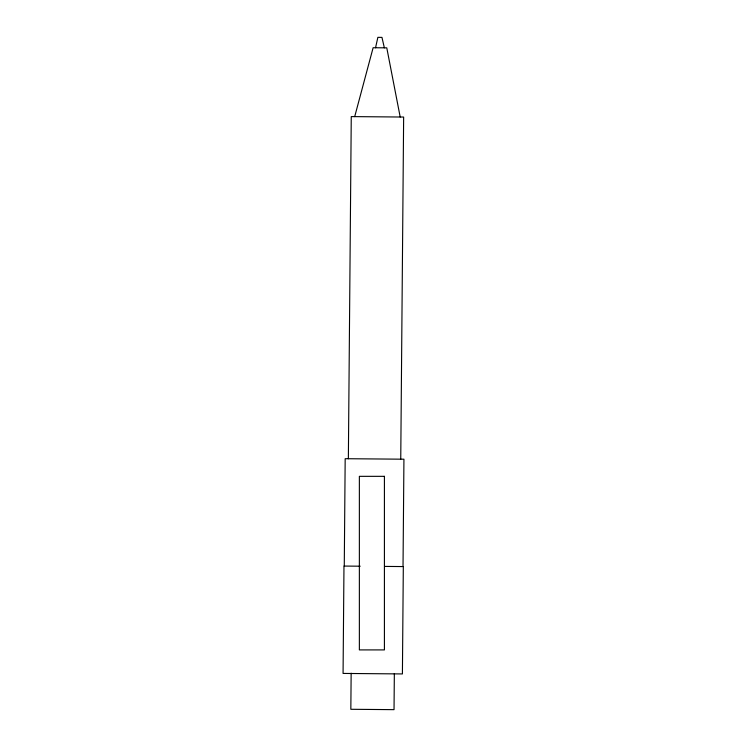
<?xml version="1.0" encoding="UTF-8"?>
<svg xmlns="http://www.w3.org/2000/svg" width="747" height="747" viewBox="0 0 747 747"><rect width="100%" height="100%" fill="white"/><g stroke="black" fill="none" stroke-linecap="round" stroke-linejoin="round"><path stroke-width="1.12" d="M344.274 566.067L345.179 458.705L403.931 459.2L403.025 566.562M348.363 458.733L351.258 116.597L403.641 117.046L400.747 459.172M351.146 673.206L350.838 709.286L394.033 709.65L394.341 673.57M375.545 47.752L377.87 37.35L381.96 37.387L384.36 47.827M354.704 116.625L373.127 47.733L386.778 47.845L400.196 117.018M360.194 566.198L343.975 566.067L343.069 673.43L402.409 673.934L403.315 566.571L384.966 566.413M384.416 476.334L359.363 476.334L359.363 649.909L384.416 649.909L384.416 476.334"/></g></svg>
